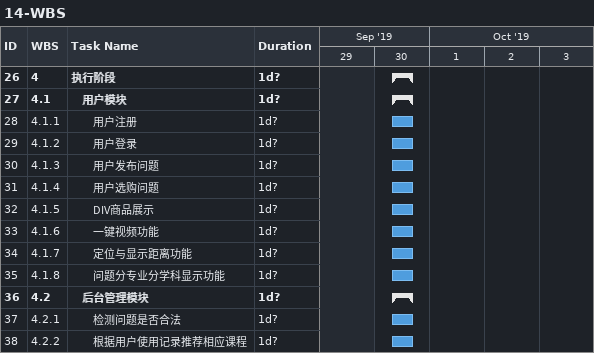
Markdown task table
14-WBS

| ID | WBS | Task | Duration | Start | Finish |
|---|---|---|---|---|---|
| 26 | 4 | **执行阶段** | 1d? | 2019-09-30 | 2019-09-30 |
| 27 | 4.1 | **用户模块** | 1d? | 2019-09-30 | 2019-09-30 |
| 28 | 4.1.1 | 用户注册 | 1d? | 2019-09-30 | 2019-09-30 |
| 29 | 4.1.2 | 用户登录 | 1d? | 2019-09-30 | 2019-09-30 |
| 30 | 4.1.3 | 用户发布问题 | 1d? | 2019-09-30 | 2019-09-30 |
| 31 | 4.1.4 | 用户选购问题 | 1d? | 2019-09-30 | 2019-09-30 |
| 32 | 4.1.5 | DIV商品展示 | 1d? | 2019-09-30 | 2019-09-30 |
| 33 | 4.1.6 | 一键视频功能 | 1d? | 2019-09-30 | 2019-09-30 |
| 34 | 4.1.7 | 定位与显示距离功能 | 1d? | 2019-09-30 | 2019-09-30 |
| 35 | 4.1.8 | 问题分专业分学科显示功能 | 1d? | 2019-09-30 | 2019-09-30 |
| 36 | 4.2 | **后台管理模块** | 1d? | 2019-09-30 | 2019-09-30 |
| 37 | 4.2.1 | 检测问题是否合法 | 1d? | 2019-09-30 | 2019-09-30 |
| 38 | 4.2.2 | 根据用户使用记录推荐相应课程 | 1d? | 2019-09-30 | 2019-09-30 |
